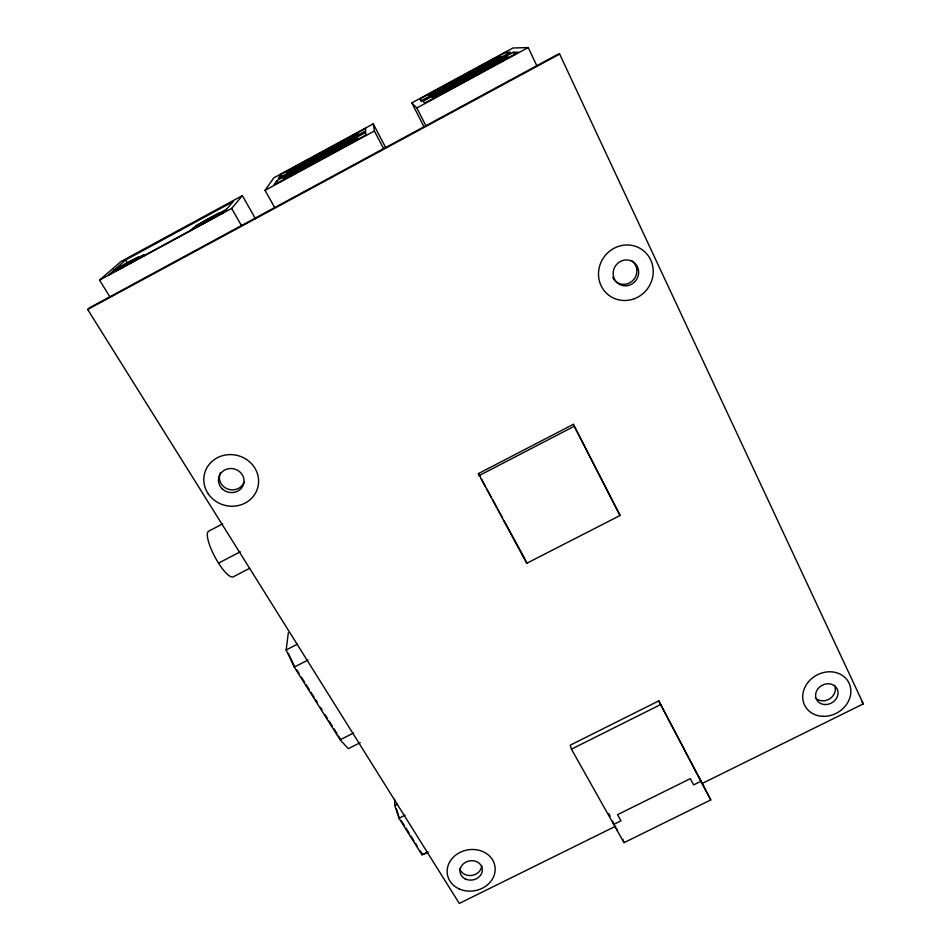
<?xml version="1.0" encoding="UTF-8"?>
<svg xmlns="http://www.w3.org/2000/svg" width="951" height="951" viewBox="0 0 951 951"><rect width="100%" height="100%" fill="white"/><g stroke="black" fill="none" stroke-linecap="round" stroke-linejoin="round"><path stroke-width="1.43" d="M360.215 742.66L348.339 748.675L340.137 739.807L294.263 667.091L286.156 649.973L288.331 632.831M276.789 180.69L273.971 184.922L365.897 135.042L365.766 132.391L276.789 180.69L278.215 183.27M280.925 174.449L278.381 178.277L365.695 130.881L365.576 128.48L280.925 174.449L282.364 177.041M274.684 207.568L265.032 190.343L273.805 177.849L373.244 123.844L385.583 147.417M109.841 296.783L99.546 280.129L231.664 208.435L242.362 195.621L255.474 218.754M190.723 230.38L192.946 228.062L201.101 223.64M615.749 826.157L459.297 903.45L87.67 309.491L89.465 307.815L558.308 54.064L559.64 54.076L863.33 703.859L702.313 783.398L704.239 787.523M141.33 257.174L144.195 254.523L113.466 270.655M125.615 259.98L108.58 274.946L223.806 212.43L233.15 201.588L125.615 259.98L127.149 262.5M99.546 280.129L120.932 261.561L242.362 195.621M423.932 126.649L411.807 102.898L512.91 48.002L528.197 47.55L536.804 65.702M419.89 98.987L505.968 52.246L510.556 52.234L421.733 100.461L419.89 98.987L421.234 101.626M513.445 52.234L422.886 101.388L424.919 103.017L518.521 52.234L513.445 52.234L514.729 54.908M202.135 222.534L226.493 209.315M265.032 190.343L374.385 131L373.244 123.844M411.807 102.898L416.835 107.974L528.197 47.55M87.67 309.491L559.64 54.076M222.617 523.87L208.792 531.11A25.927 6.74 61.7 0 0 215.057 557.215A25.927 6.74 61.7 0 0 233.364 576.77L249.673 568.282M218.516 563.147L240.246 551.818M478.389 473.598L573.322 424.336L620.052 515.501L526.723 563.289L478.389 473.598L479.803 476.201M478.971 475.69L574.38 426.191M286.156 649.973L297.33 644.231M294.263 667.091L307.958 660.077M340.137 739.807L353.558 732.995M427.843 852.762L421.959 854.771L399.016 818.229L394.867 805.652L397.459 804.356M399.016 818.229L404.995 815.233M658.746 700.899L570.231 745.168L571.432 749.162L624.011 842.669L710.777 799.91L658.746 700.899L710.777 799.91M571.432 749.162L660.47 704.655M421.959 854.771L427.879 851.823M861.915 702.016L863.33 703.859M296.76 669.766L299.125 673.522M301.491 677.278L304.653 682.283M306.222 684.779L309.384 689.796M310.965 692.292L314.115 697.309M315.696 699.805L317.277 702.313M320.439 707.318L322.02 709.826M325.171 714.831L327.536 718.587M329.117 721.096L332.279 726.1M333.86 728.609L337.011 733.613M338.592 736.11L340.173 738.618M401.322 820.701L404.484 825.741M406.065 828.25L409.227 833.29M410.808 835.81L413.97 840.839M415.539 843.359L417.12 845.879M420.283 850.907L421.864 853.427M113.775 270.464L114.286 271.297A15.335 0.761 -29.1 0 0 124.95 266.066A15.335 0.761 -29.1 0 0 138.703 258.054L138.192 257.21A15.466 0.761 -29.1 0 0 127.517 262.464A15.466 0.761 -29.1 0 0 113.775 270.464A15.335 0.749 -29.1 0 0 124.438 265.222A15.335 0.749 -29.1 0 0 138.192 257.21M124.426 265.234L124.938 266.066M195.442 226.136L195.942 226.992A15.299 0.773 -28.9 0 0 207.259 221.405A15.299 0.773 -28.9 0 0 220.596 213.606L220.109 212.762A15.43 0.773 -28.9 0 0 208.78 218.361A15.43 0.773 -28.9 0 0 195.442 226.136A15.311 0.761 -28.9 0 0 206.759 220.549A15.311 0.761 -28.9 0 0 220.109 212.762M206.747 220.561L207.247 221.405M231.664 208.435L241.447 225.553M608.699 813.616L610.15 816.196M620.052 515.501L573.322 424.336M481.23 478.817L485.485 486.627M486.9 489.23L491.168 497.04M492.582 499.644L496.838 507.454M498.253 510.057L502.52 517.867M503.935 520.47L525.225 559.533M374.385 131L383.61 148.606M416.835 107.974L425.882 125.734M288.296 653.361L294.382 666.009M505.968 52.246L507.252 54.896M699.044 777.193L700.946 781.294L693.648 784.908L690.331 778.667L617.532 814.674L620.967 820.82L613.74 824.398L612.682 821.153M622.917 839.376L624.011 842.669M616.462 828.333L617.175 830.508M525.927 560.828L526.723 563.289M396.436 808.849L398.956 816.933M394.594 799.363L394.867 805.652M195.942 226.992A15.43 0.785 -28.9 0 1 199.389 224.828M218.195 214.629A15.43 0.785 -28.9 0 1 220.596 213.606M114.286 271.297A15.466 0.773 -29.1 0 1 117.983 269.002M122.798 266.197A15.466 0.773 -29.1 0 1 124.533 265.222M128.005 263.296A15.466 0.773 -29.1 0 1 130.525 261.953M134.899 259.706A15.466 0.773 -29.1 0 1 138.703 258.054M631.452 260.574A13.088 12.47 -54.1 0 1 632.427 280.902A13.088 12.47 -54.1 0 1 612.765 277.549M244.038 482.264A12.755 11.935 14.1 0 1 227.313 488.862A12.755 11.935 14.1 0 1 220.477 472.611M834.502 685.421A11.519 9.962 -28.9 0 1 829.771 698.759A11.519 9.962 -28.9 0 1 815.34 697.808M481.705 865.814A11.198 9.629 -10.3 0 1 471.53 875.455A11.198 9.629 -10.3 0 1 459.69 868.477M357.588 137.895L283.327 178.74L357.588 137.895M357.79 133.675L287.214 172.476L357.79 133.675M499.81 56.561L428.497 95.278L500.678 56.584L499.81 56.561M507.049 56.787L431.98 97.525L508.012 56.81L507.049 56.787M825.325 704.548A11.578 9.997 -28.9 0 0 837.201 689.035A11.578 9.997 -28.9 0 0 817.908 688.881A11.578 9.997 -28.9 0 0 825.325 704.548M222.272 488.862A12.838 12.006 14 0 0 243.622 483.952A12.838 12.006 14 0 0 227.848 468.843A12.838 12.006 14 0 0 222.272 488.862M628.147 285.514A13.171 12.553 -53.9 0 0 635.66 264.081A13.171 12.553 -53.9 0 0 613.882 269.05A13.171 12.553 -53.9 0 0 628.147 285.514M465.122 878.855A11.257 9.665 -10.3 0 0 482.371 870.355A11.257 9.665 -10.3 0 0 466.049 862.022A11.257 9.665 -10.3 0 0 465.122 878.855M822.995 716.317A24.821 21.433 -28.9 0 0 849.279 683.591A24.821 21.433 -28.9 0 0 808.1 682.259A24.821 21.433 -28.9 0 0 822.995 716.317M458.964 888.816A24.12 20.72 -10.3 0 0 495.174 869.38A24.12 20.72 -10.3 0 0 459.321 852.762A24.12 20.72 -10.3 0 0 458.964 888.816M208.114 493.64A27.508 25.713 14 0 0 255.534 493.034A27.508 25.713 14 0 0 229.964 454.602A27.508 25.713 14 0 0 208.114 493.64M634.376 298.709A28.221 26.89 -53.9 0 0 644.124 251.23A28.221 26.89 -53.9 0 0 599.082 268.289A28.221 26.89 -53.9 0 0 634.376 298.709"/></g></svg>
